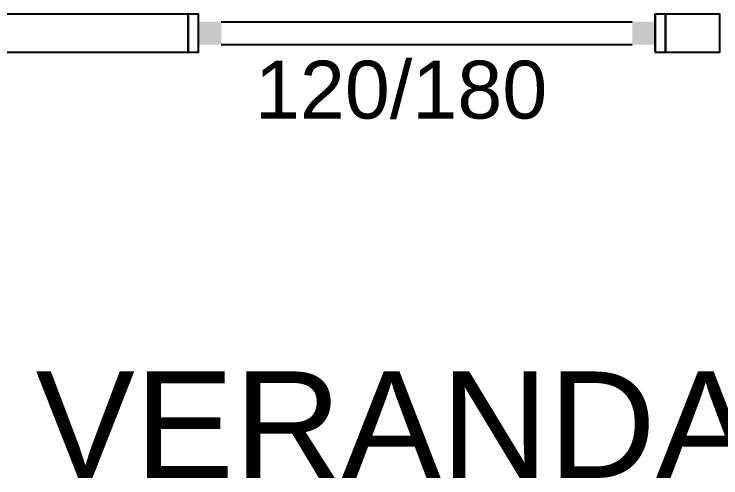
# Model space of a CAD drawing. Header units: centimetres. Extents: x -136 to 1955, y -1012 to 1233.
# Drawn here: x 1162.8 to 1348.5, y 139 to 261 of the extents above; entities that cross this region are included whole.
import ezdxf
from ezdxf.enums import TextEntityAlignment as Align

# ---------------------------------------------------------------- set-up
doc = ezdxf.new("R2010")
doc.units = ezdxf.units.CM
for name, color, linetype in [('DIS_DUVAR_100', 30, 'Continuous'), ('ODA_ADLARI', 7, 'Continuous'), ('PENCERE', 10, 'Continuous')]:
    doc.layers.add(name, color=color, linetype=linetype)
doc.styles.get("Standard").update_dxf_attribs({"font": 'Arial.ttf'})

# ---------------------------------------------------------------- blocks, each defined once
blk = doc.blocks.new('DIS_H_1255_100')
blk.add_lwpolyline([(0, 0), (125.5, 0), (125.5, 10), (0, 10)], close=True)
blk = doc.blocks.new('kaynak-pencere-120180')
at = {"layer": 'PENCERE', "color": 1}
for p, q in [((53839.87, 6703.82), (53839.87, 6713.82)), ((53959.87, 6703.82), (53959.87, 6713.82)), ((53845.87, 6711.82), (53953.87, 6711.82)), ((53845.87, 6705.82), (53953.87, 6705.82))]:
    blk.add_line(p, q, dxfattribs=at)
for points in [[(53839.87, 6705.82), (53845.87, 6705.82), (53839.87, 6711.82), (53845.87, 6711.82)], [(53959.87, 6705.82), (53953.87, 6705.82), (53959.87, 6711.82), (53953.87, 6711.82)]]:
    blk.add_solid(points, dxfattribs=at)
at = {"layer": 'PENCERE', "color": 0, "lineweight": 25}
blk.add_text('120/180', height=15.217, dxfattribs=at).set_placement((53854.7, 6686.34))
blk = doc.blocks.new('KROKI_P120180_H_1255_100')
for points in [[(0, 0), (2.75, 0), (2.75, 10), (0, 10)], [(122.75, 0), (125.5, 0), (125.5, 10), (122.75, 10)]]:
    blk.add_lwpolyline(points, close=True)
blk.add_blockref('kaynak-pencere-120180', (-53837.12, -6703.82))
blk = doc.blocks.new('KROKI_DIS_KAPILI_1255_100')
blk.add_lwpolyline([(0, 0), (14.25, 0), (14.25, 10), (0, 10)], close=True)

msp = doc.modelspace()

# ---------------------------------------------------------------- block references
at = {"layer": 'DIS_DUVAR_100'}
for name, p in [('KROKI_DIS_KAPILI_1255_100', (1334, 251)), ('DIS_H_1255_100', (1083, 251)), ('KROKI_P120180_H_1255_100', (1208.5, 251))]:
    msp.add_blockref(name, p, dxfattribs=at)

# ---------------------------------------------------------------- texts
at = {"layer": 'ODA_ADLARI'}
msp.add_text('VERANDA', height=28, dxfattribs=at).set_placement((1263, 153), align=Align.MIDDLE_CENTER)

doc.saveas('drawing.dxf')
